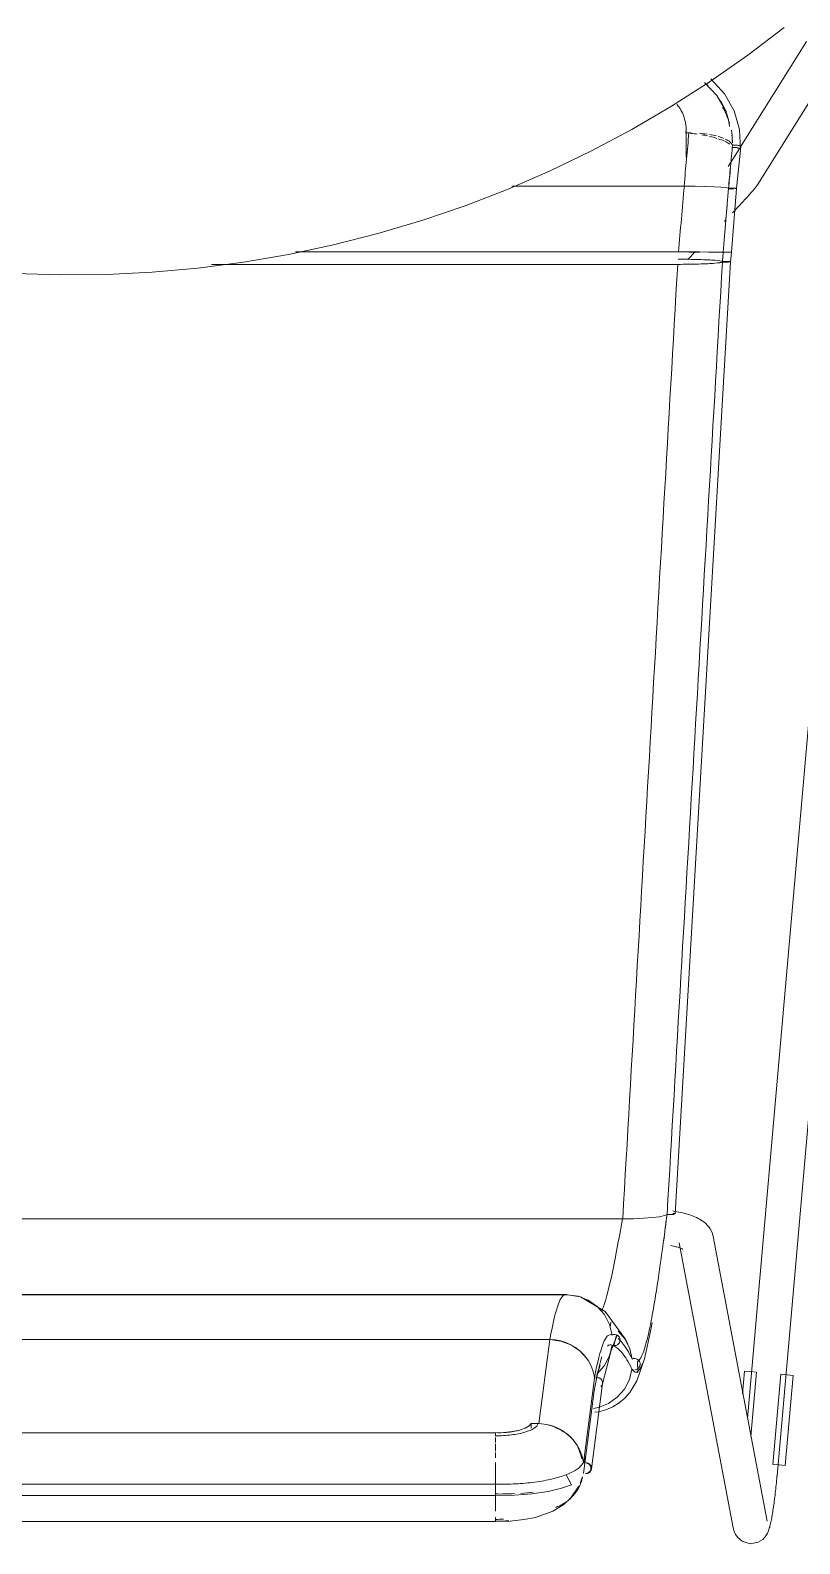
# Model space of a CAD drawing. Header units: millimetres. Extents: x 155927 to 317870, y -36033 to 97293.
# Drawn here: x 167032 to 167301, y 11464 to 11991 of the extents above; entities that cross this region are included whole.
import ezdxf

# ---------------------------------------------------------------- set-up
doc = ezdxf.new("R2010")
doc.units = ezdxf.units.MM
doc.header["$MEASUREMENT"] = 0
doc.layers.add('I-FURN', color=8, linetype='CONTINUOUS', lineweight=9)

msp = doc.modelspace()

# ---------------------------------------------------------------- linework, layer by layer
at = {"layer": 'I-FURN'}
for p, q in [((167282.76, 11982.6), (167295.5, 11992.27)), ((167303.25, 11987.37), (167280.22, 11950.6)), ((167269.64, 11973.44), (167282.76, 11982.6)), ((167286.12, 11937.41), (167313.42, 11981)), ((167256.16, 11964.82), (167269.64, 11973.44)), ((167271.93, 11968.6), (167267.67, 11973.07)), ((167274.62, 11969.18), (167269.87, 11974.33)), ((167275.3, 11962.77), (167271.93, 11968.6)), ((167278.01, 11963.17), (167274.62, 11969.18)), ((167242.35, 11956.74), (167256.16, 11964.82)), ((167279.88, 11956.65), (167278.01, 11963.17)), ((167228.23, 11949.22), (167242.35, 11956.74)), ((167261.17, 11955.53), (167262.22, 11955.53)), ((167261.23, 11947.02), (167261.23, 11956.77)), ((167280.17, 11949.74), (167279.88, 11956.65)), ((167279.99, 11950.23), (167275.95, 11943.78)), ((167280.29, 11950.64), (167278.87, 11936.15)), ((167213.82, 11942.28), (167228.23, 11949.22)), ((167199.14, 11935.91), (167213.82, 11942.28)), ((167184.22, 11930.14), (167199.14, 11935.91)), ((167260.52, 11936.98), (167200.4, 11936.98)), ((167200.4, 11936.98), (167260.52, 11936.98)), ((167264.28, 11936.95), (167260.52, 11936.98)), ((167260.64, 11936.98), (167264.28, 11936.95)), ((167264.37, 11936.95), (167267.82, 11936.88)), ((167267.81, 11936.88), (167264.38, 11936.95)), ((167270.91, 11936.76), (167267.81, 11936.88)), ((167267.88, 11936.87), (167270.92, 11936.76)), ((167273.39, 11936.61), (167270.91, 11936.76)), ((167270.95, 11936.76), (167273.39, 11936.61)), ((167275.13, 11936.43), (167273.39, 11936.61)), ((167273.41, 11936.61), (167275.13, 11936.43)), ((167275.13, 11936.43), (167276.01, 11936.24)), ((167276.02, 11936.24), (167275.13, 11936.43)), ((167276.01, 11936.24), (167276.48, 11936.25)), ((167276.49, 11936.25), (167276.02, 11936.24)), ((167276.03, 11936.05), (167276.5, 11936.04)), ((167276.5, 11936.04), (167276.03, 11936.05)), ((167276.48, 11936.25), (167276.98, 11936.25)), ((167276.99, 11936.25), (167276.49, 11936.25)), ((167276.5, 11936.04), (167277, 11936.04)), ((167277, 11936.04), (167276.5, 11936.04)), ((167276.98, 11936.25), (167277.47, 11936.24)), ((167277.48, 11936.24), (167276.99, 11936.25)), ((167277, 11936.04), (167277.49, 11936.05)), ((167277.49, 11936.05), (167277, 11936.04)), ((167278.86, 11936.15), (167277.04, 11913.94)), ((167277.47, 11936.24), (167277.93, 11936.23)), ((167277.93, 11936.23), (167277.48, 11936.24)), ((167277.49, 11936.05), (167277.94, 11936.06)), ((167277.94, 11936.06), (167277.49, 11936.05)), ((167278.31, 11936.22), (167277.93, 11936.23)), ((167277.93, 11936.23), (167278.31, 11936.22)), ((167278.61, 11936.2), (167278.31, 11936.22)), ((167278.31, 11936.22), (167278.6, 11936.2)), ((167278.32, 11936.07), (167278.62, 11936.1)), ((167278.61, 11936.1), (167278.32, 11936.07)), ((167278.8, 11936.17), (167278.61, 11936.2)), ((167278.8, 11936.12), (167278.61, 11936.1)), ((167278.62, 11936.1), (167278.8, 11936.12)), ((167278.8, 11936.17), (167278.86, 11936.15)), ((167278.87, 11936.15), (167278.8, 11936.17)), ((167278.8, 11936.12), (167278.87, 11936.15)), ((167278.86, 11936.15), (167278.8, 11936.12)), ((167283.3, 11933.96), (167282.99, 11933.62)), ((167283.58, 11934.28), (167283.3, 11933.96)), ((167283.86, 11934.59), (167283.58, 11934.28)), ((167284.11, 11934.89), (167283.86, 11934.59)), ((167284.36, 11935.17), (167284.11, 11934.89)), ((167284.59, 11935.43), (167284.36, 11935.17)), ((167284.8, 11935.69), (167284.59, 11935.43)), ((167285, 11935.93), (167284.8, 11935.69)), ((167285.19, 11936.16), (167285, 11935.93)), ((167285.37, 11936.38), (167285.19, 11936.16)), ((167285.54, 11936.6), (167285.37, 11936.38)), ((167285.72, 11936.83), (167285.54, 11936.6)), ((167285.9, 11937.09), (167285.72, 11936.83)), ((167286.12, 11937.41), (167285.9, 11937.09)), ((167169.08, 11924.97), (167184.22, 11930.14)), ((167278.4, 11928.63), (167277.95, 11928.16)), ((167278.84, 11929.11), (167278.4, 11928.63)), ((167279.27, 11929.57), (167278.84, 11929.11)), ((167279.69, 11930.02), (167279.27, 11929.57)), ((167280.11, 11930.47), (167279.69, 11930.02)), ((167280.51, 11930.9), (167280.11, 11930.47)), ((167280.9, 11931.33), (167280.51, 11930.9)), ((167281.28, 11931.74), (167280.9, 11931.33)), ((167281.65, 11932.14), (167281.28, 11931.74)), ((167282.01, 11932.53), (167281.65, 11932.14)), ((167282.35, 11932.91), (167282.01, 11932.53)), ((167282.68, 11933.27), (167282.35, 11932.91)), ((167319.95, 11931.76), (167282.67, 11507.41)), ((167282.99, 11933.62), (167282.68, 11933.27)), ((167292.96, 11487.39), (167331.91, 11930.71)), ((167153.75, 11920.4), (167169.08, 11924.97)), ((167275.14, 11925.19), (167274.65, 11924.68)), ((167277.95, 11928.16), (167277.49, 11927.67)), ((167138.24, 11916.46), (167153.75, 11920.4)), ((167106.82, 11910.44), (167122.59, 11913.13)), ((167122.59, 11913.13), (167138.24, 11916.46)), ((167124.94, 11914.01), (167258.58, 11914.01)), ((167258.58, 11914.01), (167124.94, 11914.01)), ((167258.58, 11914.01), (167262.36, 11914.01)), ((167262.36, 11914.01), (167258.58, 11914.01)), ((167261.8, 11911.33), (167264.37, 11914)), ((167262.36, 11914.01), (167265.93, 11914)), ((167265.93, 11914), (167262.36, 11914.01)), ((167265.92, 11913.89), (167262.37, 11913.88)), ((167262.37, 11913.88), (167265.93, 11913.89)), ((167265.93, 11914), (167269.06, 11913.99)), ((167269.06, 11913.99), (167265.93, 11914)), ((167271.54, 11913.91), (167269.05, 11913.9)), ((167269.05, 11913.9), (167271.55, 11913.91)), ((167271.57, 11913.98), (167269.06, 11913.99)), ((167269.07, 11913.99), (167271.56, 11913.98)), ((167273.3, 11913.92), (167271.54, 11913.91)), ((167271.55, 11913.91), (167273.3, 11913.92)), ((167271.57, 11913.98), (167273.31, 11913.97)), ((167273.32, 11913.97), (167271.57, 11913.98)), ((167273.31, 11913.97), (167274.2, 11913.95)), ((167274.2, 11913.95), (167273.32, 11913.97)), ((167274.66, 11913.94), (167274.19, 11913.94)), ((167274.2, 11913.95), (167274.67, 11913.95)), ((167274.67, 11913.95), (167274.2, 11913.95)), ((167274.2, 11913.94), (167274.67, 11913.94)), ((167275.16, 11913.94), (167274.66, 11913.94)), ((167274.67, 11913.95), (167275.17, 11913.95)), ((167275.17, 11913.95), (167274.67, 11913.95)), ((167274.67, 11913.94), (167275.16, 11913.94)), ((167275.65, 11913.94), (167275.16, 11913.94)), ((167275.16, 11913.94), (167275.65, 11913.94)), ((167275.17, 11913.95), (167275.66, 11913.95)), ((167275.66, 11913.95), (167275.17, 11913.95)), ((167276.1, 11913.94), (167275.65, 11913.94)), ((167275.65, 11913.94), (167276.11, 11913.94)), ((167275.66, 11913.95), (167276.11, 11913.95)), ((167276.11, 11913.95), (167275.66, 11913.95)), ((167276.48, 11913.94), (167276.1, 11913.94)), ((167276.11, 11913.95), (167276.49, 11913.95)), ((167276.49, 11913.95), (167276.11, 11913.95)), ((167276.11, 11913.94), (167276.49, 11913.94)), ((167276.78, 11913.94), (167276.48, 11913.94)), ((167276.49, 11913.95), (167276.78, 11913.95)), ((167276.79, 11913.95), (167276.49, 11913.95)), ((167276.49, 11913.94), (167276.78, 11913.94)), ((167276.77, 11910.59), (167277.04, 11913.94)), ((167276.78, 11913.95), (167276.97, 11913.95)), ((167276.97, 11913.94), (167276.78, 11913.94)), ((167276.78, 11913.94), (167276.97, 11913.94)), ((167276.97, 11913.95), (167276.79, 11913.95)), ((167276.97, 11913.95), (167277.04, 11913.94)), ((167277.04, 11913.94), (167276.97, 11913.95)), ((167277.04, 11913.94), (167276.97, 11913.94)), ((167276.97, 11913.94), (167277.04, 11913.94)), ((167075.02, 11906.95), (167090.95, 11908.38)), ((167090.95, 11908.38), (167106.82, 11910.44)), ((167095.71, 11909.69), (167258.31, 11909.69)), ((167258.31, 11909.69), (167095.71, 11909.69)), ((167276.76, 11910.59), (167257.48, 11578.68)), ((167258.31, 11909.69), (167262.1, 11909.72)), ((167262.1, 11911.45), (167258.42, 11911.48)), ((167265.65, 11911.37), (167262.1, 11911.45)), ((167262.1, 11909.72), (167265.66, 11909.8)), ((167268.77, 11911.25), (167265.65, 11911.37)), ((167265.66, 11909.8), (167268.79, 11909.92)), ((167271.27, 11911.09), (167268.77, 11911.25)), ((167268.79, 11909.92), (167271.29, 11910.08)), ((167273.02, 11910.9), (167271.27, 11911.09)), ((167271.29, 11910.08), (167273.04, 11910.28)), ((167273.92, 11910.69), (167273.02, 11910.9)), ((167273.04, 11910.28), (167273.93, 11910.49)), ((167274.39, 11910.69), (167273.92, 11910.69)), ((167273.93, 11910.49), (167274.4, 11910.48)), ((167274.89, 11910.7), (167274.39, 11910.69)), ((167274.4, 11910.48), (167274.9, 11910.47)), ((167275.38, 11910.69), (167274.89, 11910.7)), ((167274.9, 11910.47), (167275.39, 11910.48)), ((167275.83, 11910.68), (167275.38, 11910.69)), ((167275.39, 11910.48), (167275.84, 11910.49)), ((167276.21, 11910.66), (167275.83, 11910.68)), ((167275.84, 11910.49), (167276.22, 11910.51)), ((167276.51, 11910.64), (167276.21, 11910.66)), ((167276.22, 11910.51), (167276.51, 11910.53)), ((167276.7, 11910.61), (167276.51, 11910.64)), ((167276.51, 11910.53), (167276.7, 11910.56)), ((167276.76, 11910.59), (167276.7, 11910.61)), ((167276.7, 11910.56), (167276.76, 11910.59)), ((167027.05, 11906.51), (167043.04, 11906.02)), ((167043.04, 11906.02), (167059.04, 11906.17)), ((167059.04, 11906.17), (167075.02, 11906.95)), ((166855.66, 11576.96), (167239.06, 11576.96)), ((167239.06, 11576.96), (166855.66, 11576.96)), ((167239.06, 11576.96), (167242.83, 11577.02)), ((167242.83, 11577.02), (167239.14, 11576.96)), ((167242.83, 11577.02), (167246.36, 11577.17)), ((167246.37, 11577.17), (167242.89, 11577.02)), ((167246.36, 11577.17), (167249.47, 11577.41)), ((167249.47, 11577.41), (167246.41, 11577.17)), ((167249.47, 11577.41), (167251.96, 11577.72)), ((167251.96, 11577.72), (167249.5, 11577.41)), ((167251.96, 11577.72), (167253.71, 11578.09)), ((167253.71, 11578.09), (167251.97, 11577.72)), ((167254.61, 11578.49), (167253.71, 11578.09)), ((167253.71, 11578.09), (167254.61, 11578.49)), ((167254.61, 11578.49), (167255.08, 11578.47)), ((167255.08, 11578.47), (167254.61, 11578.49)), ((167255.08, 11578.47), (167255.58, 11578.47)), ((167255.58, 11578.47), (167255.08, 11578.47)), ((167255.58, 11578.47), (167256.07, 11578.47)), ((167256.07, 11578.47), (167255.58, 11578.47)), ((167256.07, 11578.47), (167256.52, 11578.5)), ((167256.53, 11578.5), (167256.07, 11578.47)), ((167256.52, 11578.5), (167256.91, 11578.53)), ((167256.91, 11578.53), (167256.53, 11578.5)), ((167256.94, 11578.82), (167256.56, 11578.86)), ((167256.56, 11578.86), (167256.94, 11578.82)), ((167257.37, 11579.58), (167256.67, 11579.7)), ((167256.91, 11578.53), (167257.21, 11578.57)), ((167257.21, 11578.57), (167256.91, 11578.53)), ((167257.23, 11578.78), (167256.94, 11578.82)), ((167256.94, 11578.82), (167257.23, 11578.78)), ((167258.06, 11579.46), (167257.37, 11579.58)), ((167257.47, 11578.68), (167257.41, 11578.73)), ((167257.42, 11578.73), (167257.48, 11578.68)), ((167258.75, 11579.32), (167258.06, 11579.46)), ((167259.41, 11579.18), (167258.75, 11579.32)), ((167260.07, 11579.03), (167259.41, 11579.18)), ((167260.71, 11578.87), (167260.07, 11579.03)), ((167261.34, 11578.69), (167260.71, 11578.87)), ((167261.96, 11578.51), (167261.34, 11578.69)), ((167262.56, 11578.32), (167261.96, 11578.51)), ((167263.16, 11578.11), (167262.56, 11578.32)), ((167263.74, 11577.89), (167263.16, 11578.11)), ((167264.31, 11577.66), (167263.74, 11577.89)), ((167264.87, 11577.4), (167264.31, 11577.66)), ((167265.42, 11577.13), (167264.87, 11577.4)), ((167265.95, 11576.84), (167265.42, 11577.13)), ((167266.5, 11576.52), (167265.95, 11576.84)), ((167267.03, 11576.16), (167266.5, 11576.52)), ((167267.56, 11575.76), (167267.03, 11576.16)), ((167268.09, 11575.31), (167267.56, 11575.76)), ((167268.62, 11574.79), (167268.09, 11575.31)), ((167269.13, 11574.19), (167268.62, 11574.79)), ((167269.61, 11573.5), (167269.13, 11574.19)), ((167270.05, 11572.71), (167269.61, 11573.5)), ((167270.41, 11571.82), (167270.05, 11572.71)), ((167270.67, 11570.83), (167270.41, 11571.82)), ((167289.48, 11471.54), (167270.67, 11570.83)), ((167256.33, 11567.57), (167255.84, 11567.67)), ((167256.8, 11567.47), (167256.33, 11567.57)), ((167257.24, 11567.37), (167256.8, 11567.47)), ((167257.67, 11567.26), (167257.24, 11567.37)), ((167258.06, 11567.15), (167257.67, 11567.26)), ((167258.43, 11567.04), (167258.06, 11567.15)), ((167258.76, 11566.94), (167258.43, 11567.04)), ((167259.07, 11566.83), (167258.76, 11566.94)), ((167258.88, 11568.6), (167277.69, 11469.3)), ((167259.33, 11566.73), (167259.07, 11566.83)), ((167259.57, 11566.63), (167259.33, 11566.73)), ((167259.76, 11566.55), (167259.57, 11566.63)), ((167259.91, 11566.47), (167259.76, 11566.55)), ((167260, 11566.42), (167259.91, 11566.47)), ((167260.07, 11566.38), (167260, 11566.42)), ((167260.1, 11566.37), (167260.07, 11566.38)), ((166874.97, 11550.46), (167219.75, 11550.46)), ((167219.75, 11550.46), (166874.97, 11550.46)), ((167219.21, 11550.61), (166914.41, 11550.61)), ((167219.21, 11550.61), (167224.25, 11549.81)), ((167223.54, 11549.98), (167219.75, 11550.46)), ((167219.75, 11550.45), (167223.54, 11549.98)), ((167223.54, 11549.98), (167227.11, 11548.61)), ((167227.11, 11548.62), (167223.54, 11549.98)), ((167224.25, 11549.81), (167227.43, 11548.44)), ((167224.4, 11549.74), (167233.05, 11544.63)), ((167230.25, 11546.45), (167227.11, 11548.62)), ((167227.11, 11548.61), (167230.25, 11546.44)), ((167232.76, 11543.58), (167230.25, 11546.45)), ((167230.25, 11546.44), (167232.75, 11543.57)), ((167232.75, 11543.57), (167234.5, 11540.18)), ((167234.51, 11540.18), (167232.76, 11543.58)), ((167233.05, 11544.63), (167240.04, 11535.09)), ((167235.4, 11536.47), (167234.51, 11540.18)), ((167248.63, 11536.7), (167249.37, 11540.76)), ((166881, 11534.86), (167213.72, 11534.86)), ((167213.72, 11534.86), (166881, 11534.86)), ((167213.72, 11534.86), (167209.86, 11505.58)), ((167217.49, 11534.38), (167213.72, 11534.86)), ((167221.03, 11533.06), (167217.49, 11534.38)), ((167224.14, 11530.99), (167221.03, 11533.06)), ((167234.51, 11529.25), (167235.4, 11532.96)), ((167235.05, 11531.11), (167237.22, 11536.43)), ((167235.4, 11536.46), (167235.87, 11536.63)), ((167235.87, 11536.63), (167235.4, 11536.47)), ((167235.87, 11532.8), (167235.4, 11532.96)), ((167235.4, 11532.96), (167235.87, 11532.8)), ((167236.37, 11536.67), (167235.87, 11536.63)), ((167235.87, 11536.63), (167236.37, 11536.66)), ((167236.37, 11532.76), (167235.87, 11532.8)), ((167235.87, 11532.8), (167236.37, 11532.76)), ((167236.08, 11532.68), (167236.92, 11536.57)), ((167236.86, 11536.58), (167236.37, 11536.67)), ((167236.37, 11536.66), (167236.86, 11536.58)), ((167236.86, 11532.84), (167236.37, 11532.76)), ((167236.37, 11532.76), (167236.86, 11532.84)), ((167236.86, 11536.58), (167237.31, 11536.38)), ((167237.31, 11536.38), (167236.86, 11536.58)), ((167237.31, 11533.05), (167236.86, 11532.84)), ((167236.86, 11532.84), (167237.31, 11533.04)), ((167237.31, 11536.38), (167237.69, 11536.07)), ((167237.7, 11536.07), (167237.31, 11536.38)), ((167237.69, 11533.36), (167237.31, 11533.05)), ((167237.31, 11533.04), (167237.7, 11533.36)), ((167237.58, 11537.85), (167239.98, 11535.01)), ((167239.99, 11535.01), (167237.59, 11537.85)), ((167237.69, 11536.07), (167237.99, 11535.66)), ((167237.99, 11533.76), (167237.69, 11533.36)), ((167237.99, 11535.66), (167237.7, 11536.07)), ((167237.7, 11533.36), (167237.99, 11533.76)), ((167237.99, 11535.66), (167238.17, 11535.2)), ((167238.18, 11535.2), (167237.99, 11535.66)), ((167238.17, 11534.22), (167237.99, 11533.76)), ((167237.99, 11533.76), (167238.18, 11534.22)), ((167238.17, 11535.2), (167238.24, 11534.71)), ((167238.24, 11534.71), (167238.17, 11534.22)), ((167238.25, 11534.71), (167238.18, 11535.2)), ((167238.18, 11534.22), (167238.25, 11534.71)), ((167239.98, 11535.01), (167241.62, 11531.69)), ((167241.63, 11531.69), (167239.99, 11535.01)), ((167240.04, 11535.09), (167240.93, 11533.34)), ((167246.74, 11528.18), (167248.63, 11536.7)), ((167226.63, 11528.25), (167224.14, 11530.99)), ((167232.08, 11519.5), (167235.05, 11531.11)), ((167232.76, 11525.85), (167234.51, 11529.25)), ((167241.62, 11531.69), (167242.41, 11528.08)), ((167242.41, 11528.08), (167241.63, 11531.69)), ((167242.41, 11528.08), (167242.89, 11528.23)), ((167242.89, 11528.23), (167242.41, 11528.08)), ((167242.89, 11528.23), (167243.39, 11528.26)), ((167243.39, 11528.26), (167242.89, 11528.23)), ((167243.39, 11528.26), (167243.88, 11528.17)), ((167243.88, 11528.17), (167243.39, 11528.26)), ((167243.88, 11528.17), (167244.33, 11527.96)), ((167244.33, 11527.96), (167243.88, 11528.17)), ((167244.07, 11520.55), (167246.74, 11528.18)), ((167244.33, 11527.96), (167244.7, 11527.64)), ((167244.71, 11527.64), (167244.33, 11527.96)), ((167244.7, 11527.64), (167244.99, 11527.24)), ((167245, 11527.24), (167244.71, 11527.64)), ((167230.49, 11523.44), (167229.12, 11517.15)), ((167230.25, 11522.98), (167232.76, 11525.85)), ((167231.25, 11525.88), (167230.49, 11523.44)), ((167241.46, 11520.96), (167242.36, 11524.59)), ((167242.83, 11524.43), (167242.36, 11524.59)), ((167242.36, 11524.59), (167242.83, 11524.42)), ((167243.27, 11523.67), (167244.44, 11523.35)), ((167243.82, 11524.46), (167243.33, 11524.38)), ((167243.33, 11524.38), (167243.83, 11524.46)), ((167244.28, 11524.65), (167243.82, 11524.46)), ((167243.83, 11524.46), (167244.28, 11524.65)), ((167244.44, 11523.35), (167244.24, 11527.19)), ((167244.67, 11524.96), (167244.28, 11524.65)), ((167244.28, 11524.65), (167244.67, 11524.96)), ((167244.97, 11525.36), (167244.67, 11524.96)), ((167244.67, 11524.96), (167244.97, 11525.35)), ((167245.16, 11525.81), (167244.97, 11525.36)), ((167244.97, 11525.35), (167245.17, 11525.81)), ((167244.99, 11527.24), (167245.18, 11526.78)), ((167245.18, 11526.78), (167245, 11527.24)), ((167245.23, 11526.29), (167245.16, 11525.81)), ((167245.17, 11525.81), (167245.24, 11526.29)), ((167245.18, 11526.78), (167245.23, 11526.29)), ((167245.24, 11526.29), (167245.18, 11526.78)), ((167281.63, 11523.89), (167280.93, 11516)), ((167281.63, 11523.89), (167283.67, 11523.71)), ((167283.67, 11523.71), (167285.73, 11523.53)), ((167283.88, 11501.04), (167285.86, 11523.52)), ((167294.3, 11522.78), (167291.54, 11491.37)), ((167294.43, 11522.77), (167296.49, 11522.59)), ((167298.54, 11522.41), (167295.78, 11491)), ((167296.49, 11522.59), (167298.54, 11522.41)), ((167225.4, 11488.24), (167229.24, 11517.93)), ((167225.42, 11491.78), (167229.26, 11521.48)), ((167228.24, 11489.8), (167232.09, 11519.58)), ((167230.23, 11521.67), (167229.73, 11521.64)), ((167230.72, 11521.6), (167230.23, 11521.67)), ((167231.17, 11521.4), (167230.72, 11521.6)), ((167231.56, 11521.1), (167231.17, 11521.4)), ((167231.85, 11520.72), (167231.56, 11521.1)), ((167231.56, 11518.51), (167231.85, 11518.9)), ((167232.04, 11520.28), (167231.85, 11520.72)), ((167231.85, 11518.9), (167232.04, 11519.34)), ((167232.11, 11519.81), (167232.04, 11520.28)), ((167232.04, 11519.34), (167232.11, 11519.81)), ((167237.24, 11514.81), (167239.72, 11517.64)), ((167239.72, 11517.64), (167241.46, 11520.96)), ((167241.57, 11516.43), (167244.07, 11520.55)), ((167230.64, 11511.24), (167234.15, 11512.64)), ((167234.15, 11512.64), (167237.24, 11514.81)), ((167235.65, 11511.41), (167237.85, 11512.79)), ((167237.85, 11512.79), (167239.83, 11514.47)), ((167239.83, 11514.47), (167241.57, 11516.43)), ((167230.63, 11511.25), (167228.89, 11510.87)), ((167228.9, 11510.87), (167230.64, 11511.24)), ((167229.36, 11509.58), (167230.78, 11509.73)), ((167230.78, 11509.73), (167233.29, 11510.38)), ((167233.29, 11510.38), (167235.65, 11511.41)), ((167194.79, 11502.39), (166899.93, 11502.39)), ((166899.93, 11502.33), (167194.79, 11502.33)), ((167197.82, 11502.5), (167194.79, 11502.39)), ((167200.67, 11502.82), (167197.82, 11502.5)), ((167203.17, 11503.33), (167200.67, 11502.82)), ((167205.15, 11504), (167203.17, 11503.33)), ((167206.5, 11504.79), (167205.15, 11504)), ((167207.14, 11505.65), (167206.5, 11504.79)), ((167207.14, 11503.98), (167207.14, 11505.65)), ((167209.86, 11505.58), (167207.14, 11505.65)), ((167207.14, 11503.98), (167207.14, 11505.63)), ((167194.79, 11500.8), (167194.79, 11499.2)), ((167194.79, 11499), (167194.79, 11499.15)), ((167194.79, 11498.48), (167194.79, 11496.02)), ((167194.79, 11495.49), (167194.79, 11493.65)), ((167194.79, 11492.03), (167194.79, 11488.47)), ((167225.85, 11491.77), (167226.17, 11494.21)), ((167293.73, 11491.17), (167291.67, 11491.36)), ((167295.78, 11491), (167293.73, 11491.17)), ((167194.79, 11484.46), (167194.79, 11488.27)), ((167194.79, 11488.27), (167194.79, 11484.46)), ((167221.21, 11484.22), (167219.46, 11487.76)), ((167292.74, 11484.98), (167292.81, 11485.73)), ((167292.81, 11485.73), (167292.88, 11486.48)), ((167292.88, 11486.48), (167292.95, 11487.23)), ((167292.95, 11487.23), (167292.96, 11487.39)), ((167194.79, 11484.49), (166899.93, 11484.49)), ((166899.93, 11480.53), (167194.79, 11480.53)), ((167194.79, 11484.38), (167194.79, 11480.53)), ((167194.79, 11484.16), (167194.79, 11484.38)), ((167194.79, 11483.82), (167194.79, 11484.16)), ((167194.79, 11483.41), (167194.79, 11483.82)), ((167194.79, 11482.93), (167194.79, 11483.41)), ((167194.79, 11482.43), (167194.79, 11482.93)), ((167194.79, 11481.94), (167194.79, 11482.43)), ((167194.79, 11481.49), (167194.79, 11481.94)), ((167194.79, 11481.1), (167194.79, 11481.49)), ((167194.79, 11480.79), (167194.79, 11481.1)), ((167194.79, 11480.6), (167194.79, 11480.79)), ((167194.79, 11477.75), (167194.79, 11480.77)), ((167194.79, 11480.77), (167194.79, 11477.76)), ((167194.79, 11480.53), (167201.33, 11480.62)), ((167194.79, 11480.53), (167194.79, 11480.6)), ((167201.33, 11480.62), (167207.45, 11481.11)), ((167207.45, 11481.11), (167213.07, 11481.95)), ((167213.07, 11481.95), (167217.76, 11483.05)), ((167217.76, 11483.05), (167221.21, 11484.22)), ((167221.08, 11479.71), (167223.76, 11483.61)), ((167223.76, 11483.61), (167223.86, 11483.81)), ((167292.18, 11479.91), (167292.27, 11480.61)), ((167292.27, 11480.61), (167292.35, 11481.32)), ((167292.35, 11481.32), (167292.43, 11482.04)), ((167292.43, 11482.04), (167292.51, 11482.76)), ((167292.51, 11482.76), (167292.59, 11483.5)), ((167292.59, 11483.5), (167292.66, 11484.24)), ((167292.66, 11484.24), (167292.74, 11484.98)), ((167194.79, 11477.59), (167194.79, 11475.01)), ((167208.67, 11472.9), (167214.72, 11475.03)), ((167214.72, 11475.03), (167218.6, 11477.42)), ((167218.6, 11477.42), (167221.08, 11479.71)), ((167291.38, 11474.22), (167291.47, 11474.79)), ((167291.47, 11474.79), (167291.56, 11475.38)), ((167291.56, 11475.38), (167291.65, 11475.98)), ((167291.65, 11475.98), (167291.74, 11476.6)), ((167291.74, 11476.6), (167291.83, 11477.24)), ((167291.83, 11477.24), (167291.92, 11477.88)), ((167291.92, 11477.88), (167292.01, 11478.55)), ((167292.01, 11478.55), (167292.1, 11479.22)), ((167292.1, 11479.22), (167292.18, 11479.91)), ((166899.93, 11471.49), (167194.79, 11471.49)), ((167194.79, 11472.98), (167194.79, 11471.51)), ((167194.79, 11471.49), (167194.79, 11471.66)), ((167194.79, 11471.49), (167199.82, 11471.6)), ((167199.82, 11471.6), (167204.64, 11472.11)), ((167204.64, 11472.11), (167208.67, 11472.9)), ((167290.28, 11469.11), (167290.4, 11469.51)), ((167290.4, 11469.51), (167290.51, 11469.91)), ((167290.51, 11469.91), (167290.61, 11470.32)), ((167290.61, 11470.32), (167290.71, 11470.75)), ((167290.71, 11470.75), (167290.81, 11471.19)), ((167290.81, 11471.19), (167290.9, 11471.65)), ((167290.9, 11471.65), (167291, 11472.13)), ((167291, 11472.13), (167291.1, 11472.63)), ((167291.1, 11472.63), (167291.19, 11473.14)), ((167291.19, 11473.14), (167291.28, 11473.67)), ((167291.28, 11473.67), (167291.38, 11474.22)), ((167277.78, 11468.89), (167277.69, 11469.3)), ((167277.92, 11468.37), (167277.78, 11468.89)), ((167278.13, 11467.75), (167277.92, 11468.37)), ((167278.5, 11466.95), (167278.13, 11467.75)), ((167279.25, 11465.87), (167278.5, 11466.95)), ((167280.83, 11464.55), (167279.25, 11465.87)), ((167280.83, 11464.55), (167283.58, 11463.71)), ((167283.58, 11463.71), (167286.34, 11464.2)), ((167286.34, 11464.2), (167287.99, 11465.24)), ((167287.99, 11465.24), (167288.85, 11466.15)), ((167288.85, 11466.15), (167289.33, 11466.85)), ((167289.33, 11466.85), (167289.63, 11467.41)), ((167289.63, 11467.41), (167289.85, 11467.88)), ((167289.85, 11467.88), (167290.02, 11468.31)), ((167290.02, 11468.31), (167290.16, 11468.72)), ((167290.16, 11468.72), (167290.28, 11469.11))]:
    msp.add_line(p, q, dxfattribs=at)
for centre, major_axis, ratio, start_param, end_param in [((167213.59, 11519.79), (-15.78, 0), 0.955139, 3.737469, 4.704147), ((167213.59, 11519.79), (-15.78, 0), 0.955139, 3.495799, 3.737346), ((167213.59, 11519.79), (-15.78, 0), 0.955139, 3.254129, 3.495629), ((167230.14, 11519.81), (-1.96, 0), 0.955139, 2.379629, 4.923331), ((167194.79, 11487.24), (0, -15.75), 0.000004, 2.669107, 2.851347), ((167194.79, 11475.77), (12.4, 0), 0.287441, 4.712389, 4.932602)]:
    msp.add_ellipse(centre, major_axis=major_axis, ratio=ratio, start_param=start_param, end_param=end_param, dxfattribs=at)
for points in [[(167267.61, 11973.05), (167268.08, 11972.67), (167268.54, 11972.27), (167269, 11971.87)], [(167262.22, 11955.53), (167261.96, 11952.5), (167261.42, 11946.36), (167260.83, 11940.11), (167260.52, 11936.98)], [(167261.22, 11957.05), (167261.23, 11956.54), (167261.21, 11956.03), (167261.17, 11955.53)], [(167262.22, 11955.53), (167262.47, 11955.53), (167262.71, 11955.52), (167262.96, 11955.52)], [(167265.05, 11955.11), (167264.36, 11955.21), (167263.66, 11955.28), (167262.95, 11955.35)], [(167265.93, 11955.36), (167266.83, 11955.29), (167267.72, 11955.18), (167268.57, 11955.06)], [(167268.74, 11954.46), (167268.1, 11954.6), (167267.43, 11954.74), (167266.75, 11954.86)], [(167269.42, 11954.93), (167270.26, 11954.78), (167271.07, 11954.62), (167271.81, 11954.43)], [(167277.11, 11956.47), (167277.3, 11955.24), (167277.34, 11953.98), (167277.34, 11952.72)], [(167272, 11953.61), (167271.2, 11953.86), (167270.32, 11954.09), (167269.4, 11954.31)], [(167274.62, 11952.62), (167273.99, 11952.92), (167273.24, 11953.19), (167272.42, 11953.46)], [(167272.47, 11954.25), (167273.2, 11954.04), (167273.84, 11953.81), (167274.44, 11953.56)], [(167276.44, 11951.55), (167276.03, 11951.87), (167275.51, 11952.2), (167274.87, 11952.51)], [(167277.45, 11951.19), (167277.21, 11948.75), (167276.74, 11943.8), (167276.26, 11938.76), (167276.02, 11936.24)], [(167277.41, 11952.02), (167277.4, 11952.92), (167277.34, 11953.82), (167277.23, 11954.71)], [(167280.11, 11949.89), (167280.07, 11949.93), (167279.94, 11950.03), (167279.65, 11950.16), (167279.26, 11950.28), (167278.8, 11950.37), (167278.31, 11950.44), (167277.81, 11950.47), (167277.5, 11950.47), (167277.35, 11950.46)], [(167276.74, 11943.14), (167276.51, 11940.85), (167276.28, 11938.55), (167276.05, 11936.24)], [(167260.64, 11936.98), (167260.29, 11933.15), (167259.95, 11929.33), (167259.61, 11925.5)], [(167274.2, 11913.95), (167274.5, 11917.67), (167275.11, 11925.11), (167275.71, 11932.53), (167276.01, 11936.24)], [(167259.61, 11925.5), (167259.26, 11921.67), (167258.92, 11917.84), (167258.58, 11914.01)], [(167274.19, 11913.94), (167274.15, 11913.4), (167274.06, 11912.31), (167273.97, 11911.23), (167273.92, 11910.69)], [(167274.2, 11913.95), (167274.15, 11913.37), (167274.07, 11912.22), (167273.98, 11911.06), (167273.93, 11910.49)], [(167258.31, 11909.69), (167255.12, 11854.17), (167251.92, 11798.64), (167248.72, 11743.2)], [(167254.61, 11578.49), (167257.83, 11633.72), (167264.27, 11744.32), (167270.71, 11855.08), (167273.93, 11910.49)], [(167273.92, 11910.69), (167274.52, 11910.7), (167276.03, 11910.7), (167276.77, 11910.62), (167276.77, 11910.59)], [(167248.72, 11743.2), (167245.53, 11687.74), (167242.33, 11632.32), (167239.14, 11576.96)], [(167254.59, 11578.48), (167254.2, 11575.35), (167253.8, 11572.19), (167253.41, 11569.08)], [(167219.75, 11550.45), (167219.57, 11550.56), (167219.39, 11550.61), (167219.21, 11550.61)], [(167235.01, 11540.93), (167234.96, 11540.46), (167234.9, 11539.99), (167234.84, 11539.53)], [(167235.4, 11536.46), (167234.38, 11537.01), (167232.33, 11535.05), (167230.29, 11526.98), (167229.26, 11521.48)], [(167235.4, 11532.96), (167234.86, 11533.25), (167234.31, 11533.11), (167233.77, 11532.54)], [(167231.87, 11528.81), (167231.21, 11526.91), (167230.55, 11524.1), (167229.89, 11521.06)], [(167209.61, 11505.57), (167209.48, 11505.01), (167208.54, 11503.91), (167205.21, 11502.52), (167200.42, 11501.56), (167196.68, 11501.29), (167194.79, 11501.27)], [(167195.62, 11502.34), (167198.4, 11502.4), (167200.95, 11502.76), (167203.16, 11503.28)], [(167225.42, 11491.78), (167225.27, 11493.02), (167224.69, 11495.4), (167222.93, 11498.74), (167220.4, 11501.58), (167217.25, 11503.77), (167213.65, 11505.18), (167211.15, 11505.54), (167209.86, 11505.58)], [(167223.44, 11497.29), (167224.13, 11496.03), (167224.54, 11494.67), (167224.87, 11493.29)], [(167225.22, 11491.79), (167224.86, 11491.06), (167223.55, 11489.66), (167221.09, 11488.39), (167219.63, 11487.82)], [(167225.35, 11491.85), (167225.46, 11491.89), (167225.57, 11491.92), (167225.68, 11491.94)], [(167224.95, 11486.91), (167224.79, 11486.22), (167224.59, 11485.55), (167224.34, 11484.89)], [(167201.39, 11481.17), (167199.2, 11481.06), (167197, 11481.02), (167194.79, 11481.06)], [(167207.94, 11481.74), (167206.53, 11481.56), (167205.08, 11481.39), (167203.6, 11481.28)], [(167199.39, 11471.77), (167197.92, 11471.64), (167196.36, 11471.58), (167194.79, 11471.58)]]:
    msp.add_open_spline(points, degree=3, dxfattribs=at)
for points, knots in [([(167258.06, 11965.42), (167258.83, 11964.51), (167260.76, 11961.52), (167261.39, 11957.91), (167261.17, 11955.53)], [0.5, 0.5, 0.5, 0.5, 0.6666667, 1, 1, 1, 1]), ([(167273.25, 11966.65), (167273.81, 11965.76), (167275.48, 11962.94), (167276.09, 11959.84), (167276.38, 11957.7)], [0.591443, 0.591443, 0.591443, 0.591443, 0.6666667, 0.8236682, 0.8236682, 0.8236682, 0.8236682]), ([(167276.38, 11958.8), (167275.98, 11960.14), (167275.25, 11962.1), (167274.25, 11963.93), (167273.9, 11964.51)], [0.2297626, 0.2297626, 0.2297626, 0.2297626, 0.3333333, 0.3824546, 0.3824546, 0.3824546, 0.3824546]), ([(167274.93, 11953.35), (167275.61, 11953.03), (167276.75, 11952.33), (167277.31, 11951.59), (167277.45, 11951.19)], [0.6690305, 0.6690305, 0.6690305, 0.6690305, 0.8333333, 1, 1, 1, 1]), ([(167277.45, 11951.19), (167277.6, 11951.21), (167277.88, 11951.24), (167278.3, 11951.26), (167278.68, 11951.25), (167278.97, 11951.23), (167279.24, 11951.19), (167279.49, 11951.14), (167279.71, 11951.08), (167279.91, 11951.02), (167280.11, 11950.92), (167280.21, 11950.83), (167280.24, 11950.79)], [0, 0, 0, 0, 0.0555556, 0.1111111, 0.1666667, 0.1944444, 0.2222222, 0.2777778, 0.3055556, 0.3333333, 0.3888889, 0.4444444, 0.4444444, 0.4444444, 0.4444444]), ([(167274.2, 11913.94), (167274.5, 11917.63), (167274.94, 11922.97), (167275.38, 11928.3), (167275.52, 11929.94)], [0, 0, 0, 0, 0.5, 0.7233886, 0.7233886, 0.7233886, 0.7233886]), ([(167273.93, 11910.49), (167273.65, 11910.34), (167272.27, 11910.13), (167268.91, 11909.91), (167265.74, 11909.79), (167262.14, 11909.71), (167259.59, 11909.69), (167258.31, 11909.69)], [-1, -1, -1, -1, -0.666667, -0.5, -0.333333, -0.166667, 0, 0, 0, 0]), ([(167258.42, 11911.48), (167260.94, 11911.48), (167264.71, 11911.42), (167268.89, 11911.26), (167272.24, 11911.04), (167273.63, 11910.83), (167273.92, 11910.69)], [-0.996036, -0.996036, -0.996036, -0.996036, -0.6666667, -0.5, -0.3333333, 0, 0, 0, 0]), ([(167276.77, 11910.59), (167276.77, 11910.57), (167276.63, 11910.54), (167276.24, 11910.51), (167275.85, 11910.49), (167275.4, 11910.48), (167274.9, 11910.47), (167274.4, 11910.48), (167274.08, 11910.48), (167273.93, 11910.49)], [-0.498493, -0.498493, -0.498493, -0.498493, -0.375, -0.3125, -0.25, -0.1875, -0.125, -0.0625, 0, 0, 0, 0]), ([(167239.06, 11576.96), (167238.09, 11571.57), (167236.14, 11560.79), (167233.71, 11550.08), (167232.25, 11545.83), (167231.76, 11544.69)], [0, 0, 0, 0, 0.25, 0.5, 0.625, 0.625, 0.625, 0.625]), ([(167254.61, 11578.49), (167253.59, 11570.94), (167251.56, 11555.72), (167248.51, 11537.29), (167246.07, 11528.99), (167244.65, 11527.39), (167244.24, 11527.19)], [0, 0, 0, 0, 0.25, 0.5, 0.75, 0.8499411, 0.8499411, 0.8499411, 0.8499411]), ([(167219.21, 11550.61), (167218.39, 11550.61), (167216.55, 11548.23), (167214.72, 11540.59), (167213.72, 11534.86)], [0.0892847, 0.0892847, 0.0892847, 0.0892847, 0.5, 1, 1, 1, 1]), ([(167242.41, 11528.08), (167241.24, 11530.48), (167239.62, 11533.14), (167237.99, 11534.81), (167237.53, 11535.21)], [0, 0, 0, 0, 0.5, 0.6963068, 0.6963068, 0.6963068, 0.6963068]), ([(167242.36, 11524.59), (167241.2, 11526.99), (167239.11, 11530.42), (167237.02, 11532.21), (167236.08, 11532.68)], [0, 0, 0, 0, 0.5, 0.9025383, 0.9025383, 0.9025383, 0.9025383]), ([(167246.13, 11526.8), (167245.9, 11526.17), (167244.64, 11523.26), (167243.39, 11523.03), (167242.36, 11524.59)], [0.6929173, 0.6929173, 0.6929173, 0.6929173, 0.75, 1, 1, 1, 1]), ([(167213.39, 11505.03), (167214.62, 11504.7), (167217.94, 11503.35), (167221.1, 11501.09), (167222.29, 11499.19)], [-0.8333333, -0.8333333, -0.8333333, -0.8333333, -0.6666667, -0.3609234, -0.3609234, -0.3609234, -0.3609234]), ([(167226.67, 11491.87), (167226.79, 11491.83), (167227.02, 11491.73), (167227.43, 11491.46), (167227.89, 11490.91), (167228.14, 11490.04), (167227.91, 11489.26), (167227.52, 11488.75), (167227.13, 11488.45), (167226.68, 11488.26), (167226.35, 11488.22), (167226.18, 11488.21)], [-0.8125, -0.8125, -0.8125, -0.8125, -0.765625, -0.71875, -0.625, -0.5, -0.375, -0.3125, -0.25, -0.1875, -0.125, -0.125, -0.125, -0.125]), ([(167226.27, 11488.2), (167226.42, 11488.19), (167226.64, 11488.21), (167226.93, 11488.28), (167227.2, 11488.38), (167227.51, 11488.56), (167227.83, 11488.85), (167228.07, 11489.21), (167228.2, 11489.56), (167228.25, 11489.87), (167228.25, 11490.14), (167228.22, 11490.4), (167228.15, 11490.66), (167228.03, 11490.91), (167227.84, 11491.22), (167227.52, 11491.54), (167227.12, 11491.78), (167226.77, 11491.9), (167226.51, 11491.94), (167226.34, 11491.96), (167226.27, 11491.97)], [0.1111111, 0.1111111, 0.1111111, 0.1111111, 0.1666667, 0.1944444, 0.2222222, 0.2777778, 0.3333333, 0.3888889, 0.4444444, 0.4791667, 0.5138889, 0.5486111, 0.5833333, 0.6180556, 0.6527778, 0.7222222, 0.7916667, 0.8263889, 0.8611111, 0.8888889, 0.8888889, 0.8888889, 0.8888889]), ([(167219.46, 11487.76), (167218.03, 11487.21), (167214.7, 11486.22), (167208.64, 11485.12), (167201.78, 11484.49), (167197.13, 11484.42), (167194.79, 11484.46)], [0.3397465, 0.3397465, 0.3397465, 0.3397465, 0.5, 0.6666667, 0.8333333, 0.9999948, 0.9999948, 0.9999948, 0.9999948]), ([(167220.29, 11478.98), (167221.24, 11479.77), (167222.91, 11481.59), (167224.51, 11484.41), (167224.97, 11486.32), (167225.13, 11487.06)], [0.5, 0.5, 0.5, 0.5, 0.6666667, 0.8333333, 0.9365189, 0.9365189, 0.9365189, 0.9365189]), ([(167215.65, 11476.33), (167216.17, 11476.52), (167217.52, 11477.09), (167218.77, 11477.83), (167219.5, 11478.36)], [0.260519, 0.260519, 0.260519, 0.260519, 0.3333333, 0.4544474, 0.4544474, 0.4544474, 0.4544474])]:
    msp.add_open_spline(points, degree=3, knots=knots, dxfattribs=at)

doc.saveas('drawing.dxf')
